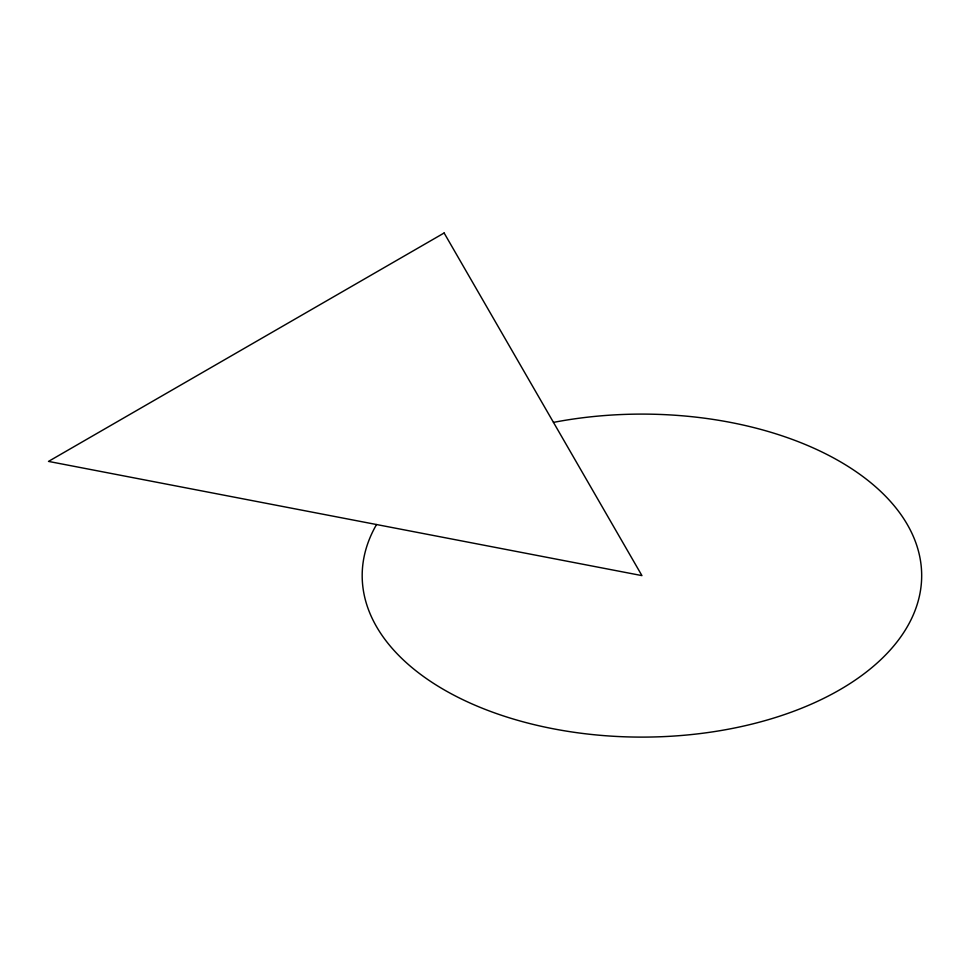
<?xml version="1.0" encoding="UTF-8"?>
<svg xmlns="http://www.w3.org/2000/svg" width="970" height="970" viewBox="0 0 970 970"><rect width="100%" height="100%" fill="white"/><g stroke="black" fill="none" stroke-linecap="round" stroke-linejoin="round"><path stroke-width="1.45" d="M553.47 422.387A279.748 161.505 0 0 1 920.069 558.32A279.748 161.505 0 0 1 611.985 736.181A279.748 161.505 0 0 1 376.542 524.528M444.127 232.994L48.5 461.405L641.934 575.61L444.127 232.994"/></g></svg>
